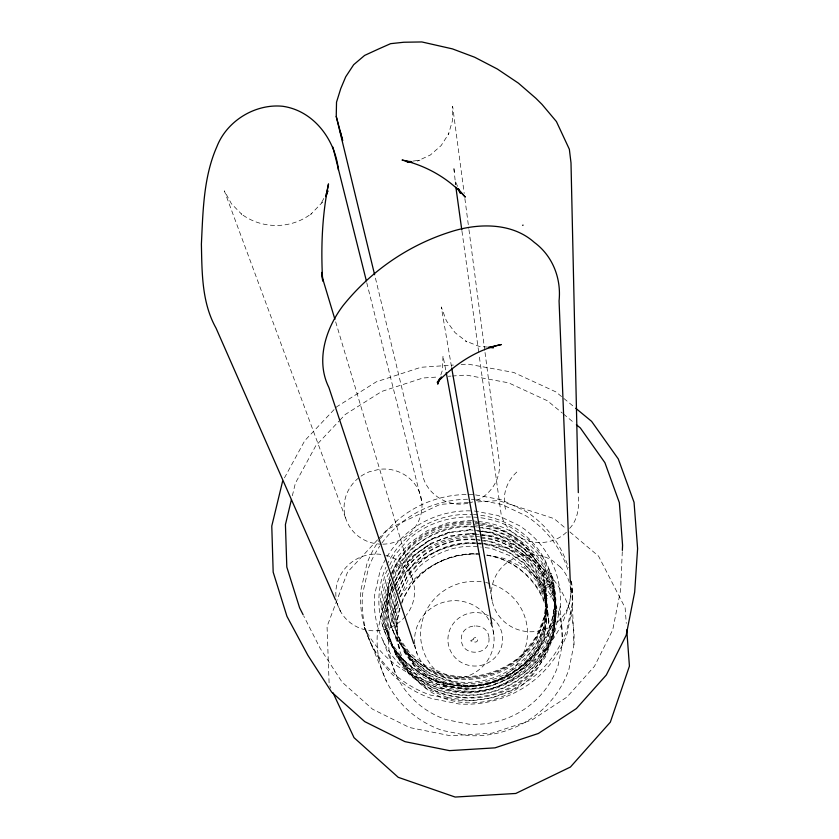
<?xml version="1.0" encoding="UTF-8"?>
<svg xmlns="http://www.w3.org/2000/svg" width="839" height="839" viewBox="0 0 839 839"><rect width="100%" height="100%" fill="white"/><g stroke="black" fill="none" stroke-linecap="round" stroke-linejoin="round"><path stroke-width="0.63" stroke-dasharray="4.2 3.15" d="M394.194 609.345L396.312 598.448M622.286 551.705L620.608 590.205L612.743 629.806L594.452 666.323L566.902 697.136L531.989 719.977L492.178 733.171L450.344 735.74L409.495 727.528L372.537 709.186L342.071 682.107L320.141 648.306L303.697 615.889M556.026 607.363L553.488 630.037C539.792 684.729 473.385 712.395 425.027 683.261L407.303 668.977L394.246 650.456M556.11 610.551L553.614 633.099C537.621 696.695 453.972 719.914 408.509 671.945L395.452 653.612M395.337 612.627L397.413 601.783M398.473 604.426L396.375 615.459L397.78 633.885M385.279 608.831L389.265 588.087L392.033 582.245M386.475 611.988L390.429 591.369L392.673 586.692M392.327 583.871L389.642 597.861L391.058 617.252L400.224 642.664L412.882 660.482L428.593 673.035L447.302 681.1C474.612 688.137 504.344 680.062 524.553 660.45L537.023 644.027L544.679 624.94L546.934 604.678L543.546 584.426C544.91 581.867 550.321 580.934 552.377 583L555.974 604.678L553.415 627.499C539.624 682.537 472.797 710.381 424.115 681.079L406.275 666.701L392.128 646.743L383.371 622.307L381.745 600.493L385.814 579.35L388.635 573.404M393.239 588.653L390.827 601.018L392.233 620.294M394.382 592.124L391.981 604.688L393.418 623.566M395.442 593.823L393.051 606.303L394.456 625.338L403.297 649.921L414.854 666.176L430.323 678.667C473.123 704.76 533.184 679.737 545.077 631.117L547.185 610.677L543.966 591.233L536.09 574.233C523.557 556.068 503.704 542.078 481.376 540.064M396.522 596.55L394.162 608.957L395.578 628.254M397.392 601.133L395.274 611.967L396.721 631.421M474.297 511.003L497.842 515.461L519.383 525.675A93.181 90.497 -12.2 0 1 560.263 606.345L562.466 643.933L557.987 665.872A87.183 85.085 -12.2 0 1 468.655 724.151L446.212 719.652A87.183 85.085 -12.2 0 1 388.793 632.648L393.669 610.981A87.183 85.085 -12.2 0 1 397.308 602.559M370.377 642.108L364.294 627.257C385.699 670.77 435.735 694.084 483.002 685.369C530.175 675.825 567.972 635.532 571.758 587.132L572.366 603.052L566.933 629.669A106.144 103.019 -12.2 0 1 457.989 700.565L430.617 695.111A106.144 103.019 -12.2 0 1 361.011 589.628L367.021 563.42A106.144 103.019 -12.2 0 1 379.7 539.582M570.688 580.399A105.399 102.368 -12.2 0 1 572.513 607.132L567.122 633.571A105.399 102.368 -12.2 0 1 458.943 703.984L431.77 698.572A105.399 102.368 -12.2 0 1 362.616 593.76L368.583 567.72A105.399 102.368 -12.2 0 1 379.721 546.126M572.513 607.132L573.928 644.677L568.894 669.522A98.624 96.254 -12.2 0 1 467.763 735.551L442.342 730.444A98.624 96.254 -12.2 0 1 377.477 631.914L383.024 607.426A98.624 96.254 -12.2 0 1 477.737 543.074M560.263 606.345L555.47 629.701A93.181 90.497 -12.2 0 1 459.908 691.839L435.913 687.078A93.181 90.497 -12.2 0 1 374.708 594.536L379.952 571.485A93.181 90.497 -12.2 0 1 386.339 557.893M292.35 495.765L295.359 483.243L315.789 445.75L338.998 421.126M440.821 374.939L442.384 370.335L443.002 355.904L446.023 371.446M399.616 608.223L396.564 623.723L396.784 637.158L399.448 650.288L404.482 662.726L411.771 674.136C450.165 726.354 540.641 703.061 548.643 638.605L549.419 625.128L547.72 611.83L543.599 599.036C533.594 576.215 511.832 558.795 487.092 555.093M401.703 602.486L403.36 597.903L410.166 586.241C425.845 564.406 452.997 551.758 479.793 553.981M400.077 608.086C395.798 621.573 396.239 636.203 399.899 649.785L390.009 622.37M401.724 603.535C412.631 571.936 446.684 551.328 479.698 554.243M544.805 627.488L537.191 646.46L524.732 662.873L508.34 675.468L489.106 683.439M544.962 630.676L537.495 649.355C516.897 685.998 466.348 699.862 430.229 678.048L414.781 665.537L403.339 649.501M399.878 597.064L407.995 580.158L420.087 565.926C436.804 551.821 459.342 543.431 481.261 547.122M390.303 580.001L388.132 584.51L384.084 605.643L385.615 626.901L394.351 651.253L407.492 669.7C453.259 717.974 537.442 694.598 553.541 630.592L556.058 607.908L552.387 585.79L543.242 566.22L529.556 549.786L511.968 537.138L491.916 529.252L481.827 527.951M393.03 574.358L397.382 565.339L411.362 548.968C429.369 533.887 453.154 524.522 476.793 527.301M391.97 581.689L389.265 587.29L385.248 608.296L386.884 630.236M392.505 580.567C403.391 547.322 437.423 523.693 472.409 526.368M394.194 577.767L398.515 568.8L412.285 552.649L429.757 540.379L449.83 532.734L471.119 530.238M392.6 586.136L390.387 590.824L386.433 611.453L388.038 633.256M395.284 580.567L399.574 571.663L413.26 555.607L430.69 543.368L450.564 535.775L471.707 533.331L479.174 534.296M394.445 582.339L402.73 565.087L415.368 550.269L431.393 539.016L449.788 532.02M395.347 581.123C409.39 549.933 445.551 530.709 479.247 534.894M394.456 587.971L391.53 594.075L387.608 614.567L389.17 635.71M395.022 586.797C407.334 556.184 439.982 537.285 472.357 536.981M395.578 585.842L403.926 568.517L416.343 553.929L432.274 542.739M396.522 587.803L404.818 570.572C420.129 548.15 447.197 534.076 474.413 536.163M397.707 590.341L405.835 573.436C421.052 551.16 447.942 537.17 474.989 539.236M397.738 591.002L405.845 574.075C421.965 550.426 451.581 535.901 480.149 540.515M398.798 593.729L406.852 576.896C421.965 554.736 448.708 540.819 475.598 542.875M398.819 594.379L406.999 577.379L419.164 563.053C434.759 549.902 455.126 541.837 475.65 543.483M387.408 569.901L384.629 575.638L380.487 597.179L382.049 618.857L389.81 640.681L403.108 659.412L421.293 674.074C470.962 703.921 539.152 675.542 553.237 619.402L555.848 596.13L552.177 574.044C550.101 571.894 544.532 572.859 543.169 575.502L546.619 596.13L544.322 616.78L536.624 636.088L523.777 652.994C503.159 672.993 472.829 681.237 444.953 674.074L425.866 665.862L409.852 653.078L397.927 636.298M389.632 565.308L394.068 556.121L408.341 539.435C436.06 514.737 478.251 509.934 510.961 527.374L528.895 540.253L542.864 557.002L552.188 576.949L555.932 599.486L553.373 622.611L544.731 644.174L530.573 662.831L511.842 677.251M390.838 568.832L395.253 559.707L409.306 543.253L427.208 530.699L447.596 522.959L469.316 520.411L471.864 520.736M390.397 575.722L387.02 582.759L382.983 603.765L384.566 625.443M390.953 574.589C403.737 543.557 437.077 524.595 469.987 524.239L472.535 524.564M323.802 198.444L320.907 203.846L322.323 202.356L310.692 214.438L311.647 213.431C291.364 229.477 261.254 229.425 240.866 213.599L241.747 214.302L231.428 203.751L224.349 190.852L346.465 520.432M284.463 477.863L304.798 440.622L336.754 406.768L376.312 381.818L420.916 367.283L453.406 365.059M569.639 528.402C578.323 519.299 579.33 505.886 578.344 493.961M398.452 568.244L412.348 551.978L429.778 539.739L449.777 532.136L471.088 529.629L473.595 529.954M377.55 539.813L347.556 572.093L327.053 626.471L329.161 684.593L330.818 688.137M378.431 538.869L387.261 529.367L440.171 504.354L470.029 502.425M339.889 420.182L345.249 414.497L381.745 391.435L422.919 378.011L438.157 376.973M566.409 532.262C546.084 551.947 507.511 541.984 501.093 513.877L479.027 354.415M476.332 500.663C491.392 494.328 501.271 477.999 499.31 461.681L484.9 351.531M511.895 677.23L490.07 686.271L466.715 689.301L443.537 686.103M467.795 503.222C447.26 508.14 424.492 493.101 422.017 471.833L374.939 276.01M469.032 502.897L472.745 501.932M412.893 161.109L420.035 160.123L417.423 161.004L430.417 154.963L441.136 145.577L448.875 133.495L448.446 134.209L452.525 120.554L452.641 106.312L464.208 193.421M469.871 700.701L492.503 697.796L513.552 689.071L531.664 675.091L545.371 657.01L553.73 636.119L556.163 613.959L552.555 591.852L543.504 572.534L529.996 556.299L512.765 543.903L492.85 536.058L480.411 534.453M461.198 364.525L467.701 364.074L513.688 372.443L555.911 391.907L562.854 397.634M448.32 376.281L450.858 376.113M452.127 376.019L466.106 375.064L508.539 382.815L547.489 400.811L562.434 413.166M477.821 501.911L498.597 500.568L554.107 518.628L565.958 528.622M487.553 347.105L479.111 346.35L465.729 341.053L466.862 341.851L455.084 332.684L446.369 320.781L441.283 306.959L451.476 366.674M473.144 520.904L476.972 521.397M478.24 521.564C504.533 523.295 528.287 539.162 543.001 560.588L552.293 580.389L555.995 603.063C557.474 660.366 499.32 704.267 444.502 688.913L423.192 679.779L405.258 665.243M473.804 524.732L477.611 525.224M478.88 525.392C504.973 527.091 528.539 542.875 543.137 564.133L552.135 583.262C551.087 586 546.923 588.055 544.112 587.258L535.733 569.314L523.368 554.453L507.595 543.085L489.515 536.006L480.432 534.831M473.647 526.525L477.339 527.007M478.566 527.165L488.413 528.434L506.84 535.681L522.844 547.196L535.387 562.266L543.462 579.686L546.797 599.885L544.49 620.126L536.813 639.287C515.639 676.884 463.768 691.126 426.673 668.767L410.806 655.941L399.081 639.507M474.843 530.112L492.378 532.377L512.293 540.222L529.776 552.786L543.378 569.115L552.366 588.317L556.131 611.096L553.667 633.655L545.256 654.672L531.37 672.962C498.806 706.176 440.559 706.732 408.499 672.511L395.463 654.158L386.769 629.428M479.163 530.982L488.969 532.251L507.291 539.456L523.043 550.762L535.481 565.717L543.599 582.969L546.913 603.042L544.731 623.199C532.576 672.773 471.329 698.279 427.67 671.703L411.897 658.982M477.381 531.045L492.388 532.985L512.44 540.872L529.776 553.341L543.378 569.681L552.481 589.114M470.05 533.489L479.132 534.663M480.495 535.051C506.095 536.729 529.199 552.23 543.504 573.1L552.335 591.873C551.286 594.547 547.227 596.529 544.459 595.784L536.247 578.165L524.123 563.577L508.654 552.419L490.92 545.465L482.016 544.301M475.703 536.331L479.562 536.824M480.852 536.991C503.316 539.016 523.295 553.09 535.911 571.369L543.84 588.475L547.07 608.034M481.02 538.093C506.462 539.771 529.419 555.177 543.63 575.911L552.408 594.578C551.359 597.221 547.332 599.193 544.584 598.459L536.425 580.955L524.375 566.451L509.011 555.355L491.381 548.433L482.53 547.29M476.269 539.404L480.097 539.896M481.429 540.673L490.396 541.837L508.361 548.916L523.956 560.158L536.006 574.694L543.966 591.631L547.217 611.337M476.867 543.043L480.684 543.536M481.953 543.703L490.857 544.857L508.707 551.894L524.207 563.074L536.184 577.526L544.091 594.358L547.322 613.938L545.193 633.602C537.977 660.199 516.593 681.404 490.154 688.966C459.258 696.737 426.852 683.837 404.367 662.527L390.974 643.733M476.919 543.651L480.737 544.144M469.389 529.713L473.049 530.196M387.954 632.459L396.543 656.486L409.495 674.724L426.81 688.704L447.586 697.618M468.508 686.113L448.068 683.292L429.474 675.28L413.868 662.8L402.248 646.45M447.439 697.597L469.955 700.712M486.945 555.355C520.579 560.148 547.846 590.845 548.8 624.803L546.472 596.099M475.608 494.905L501.177 499.719L525.696 511.308A106.144 103.019 -12.2 0 1 568.318 567.468M476.426 499.645L501.816 504.438L526.168 515.954A105.399 102.368 -12.2 0 1 568.506 571.768M484.04 543.494L507.71 548.014L530.521 558.879A98.624 96.254 -12.2 0 1 573.928 644.677M486.84 555.093L503.998 558.386L524.176 568.024A87.183 85.085 -12.2 0 1 562.466 643.933M431.183 680.849L415.808 668.431L404.429 652.511L395.547 627.866M563.839 398.452L574.746 407.439M563.43 413.994L574.39 423.055M569.901 531.957L598.543 556.121L625.128 607.814L626.272 623.356M402.301 647.11L413.805 663.25L429.358 675.835C465.718 697.786 516.583 683.827 537.317 646.953L544.836 628.159L547.038 607.625L543.682 587.237C545.046 584.699 550.405 583.776 552.45 585.821M336.051 601.123L340.791 611.893M457.559 186.415L455.158 180.71L455.556 184.59L453.794 167.171L454.287 171.964M371.939 645.904L386.286 680.943M383.004 640.618L396.648 675.982M505.707 509.273L505.256 508.119A39.569 37.954 -3.9 0 1 516.981 471.885M382.343 624.719L382.668 625.59C394.529 666.523 439.227 692.437 480.747 684.918C522.54 678.447 556.456 639.391 554.558 596.718L554.495 595.805M414.172 644.855L417.056 653.56M335.673 321.84L413.27 581.857M474.234 625.705L474.381 626.282M366.748 282.753L421.818 501.953M491.78 623.492L493.888 635.071M490.27 589.712L492.283 601.311M461.974 231.249L478.849 353.114M464.89 198.602L468.791 228.407M468.959 229.708L484.722 350.23M570.216 580.399L570.782 594.767M473.49 514.506A87.969 85.41 -12.2 0 1 553.037 614.651A87.969 85.41 -12.2 0 1 441.178 681.992A87.969 85.41 -12.2 0 1 385.909 567.237M386.968 564.909A87.969 85.41 -12.2 0 1 472.2 514.433M475.21 522.309A79.957 77.639 -12.2 0 1 545.413 611.673A79.957 77.639 -12.2 0 1 448.729 675.657A79.957 77.639 -12.2 0 1 390.062 578.658M392.149 572.649A79.957 77.639 -12.2 0 1 473.93 522.194M480.495 523.956A79.831 77.524 -12.2 0 1 544.847 615.847A79.831 77.524 -12.2 0 1 447.292 676.077A79.831 77.524 -12.2 0 1 390.376 579.592M392.453 573.593A79.831 77.524 -12.2 0 1 471.549 523.054M475.388 523.316A79.831 77.524 -12.2 0 1 479.216 523.767M485.624 582.476A53.518 52.196 -12.2 0 1 513.678 668.232A53.518 52.196 -12.2 0 1 423.265 650.529A53.518 52.196 -12.2 0 1 484.46 582.245M491.706 617.777A27.372 26.712 -12.3 0 1 486.326 663.649A27.372 26.712 -12.3 0 1 448.026 637.126A27.372 26.712 -12.3 0 1 490.71 617.085M381.923 543.001A105.399 102.368 -12.2 0 1 470.071 499.236M471.361 499.257A105.399 102.368 -12.2 0 1 475.22 499.415M400.476 596.76A87.183 85.085 -12.2 0 1 476.961 553.992M386.978 556.813A93.181 90.497 -12.2 0 1 471.78 510.888M479.006 543.095A98.624 96.254 -12.2 0 1 482.803 543.253M414.749 643.681A39.832 38.846 -15.2 0 1 470.532 603.828A39.832 38.846 -15.2 0 1 478.031 670.518A39.832 38.846 -15.2 0 1 414.886 644.929M385.699 555.219A39.548 38.195 -21.4 0 1 406.233 615.312M405.415 616.319A39.548 38.195 -21.4 0 1 366.412 630.047A39.548 38.195 -21.4 0 1 337.005 602.654M335.946 596.487A39.548 38.195 -21.4 0 1 383.224 554.694M382.878 544.175A39.108 37.419 -17.2 0 0 421.975 503.966A39.108 37.419 -17.2 0 0 379.343 469.305L369.496 471.717A39.129 37.44 -17.2 0 0 360.518 476.5M381.588 544.175A39.108 37.419 -17.2 0 1 344.231 510.878A39.129 37.44 -17.2 0 1 359.512 477.244M571.422 581.186A106.144 103.019 -12.2 0 1 572.366 603.052M380.455 538.544A106.144 103.019 -12.2 0 1 474.392 494.674M488.969 638.049C490.773 655.542 462.058 657.493 461.387 640.115C459.646 622.664 488.267 620.703 488.969 638.049M473.091 639.727L470.815 640.398L470.983 641.185L473.332 640.891A2.297 2.244 -12.3 0 0 477.045 641.363A2.297 2.244 -12.3 0 0 476.29 637.776A2.297 2.244 -12.3 0 0 473.091 639.727M560.442 567.091L552.565 560.662A39.706 38.542 -4.4 0 0 491.79 588.265A39.706 38.542 -4.4 0 0 542.99 629.953A39.706 38.542 -4.4 0 0 560.452 567.08"/><path stroke-width="1.26" d="M339.931 130.412L342.669 140.522L336.24 116.453L336.523 102.18L340.76 88.577L345.72 76.8L353.68 64.697L364.619 55.416L378.274 49.134L390.596 43.67L403.842 42.244L421.86 41.95L452.462 48.893L474.675 57.241L497.349 69.018L518.387 83.134L535.89 98.299L541.994 104.382L556.435 121.571L569.356 149.279L571.002 162.881L578.312 492.65M622.349 550.415L622.569 545.287L619.36 502.666L604.909 462.688L580.368 427.995L576.383 424.702M291.448 499.53L285.428 524.585L286.812 567.049L299.586 607.782L303.11 614.725M282.607 481.24L271.773 526.063L273.178 572.156L286.969 616.403L307.861 655.301L331.657 692.123L364.776 721.645L404.975 741.655L449.463 750.632L495.02 747.853L538.376 733.475L576.383 708.567L606.335 674.986L626.198 635.207L634.672 592.114L637.609 548.559L634.043 502.288L618.28 458.933L591.589 421.346L575.732 408.257M439.646 378.389L437.696 384.147L439.374 379.648L441.387 376.91M326.109 194.113L327.881 190.799L325.91 196.693L328.521 183.888C321.998 215.759 320.792 248.617 322.679 281.034L321.757 272.486M438.797 380.298L437.213 382.395C454.644 364.535 476.604 349.632 501.323 344.546L488.697 347.44L493.573 347.65L488.749 347.22M522.55 225.292L523.137 225.146M410.512 161.434L406.936 161.927L411.708 162.158M411.75 161.99L402.038 160.071C426.149 165.535 448.938 178.508 465.299 197.123L457.601 188.397L460.422 193.264L458.514 188.702M338.421 169.981C335.254 139.956 313.933 110.706 282.67 106.27C255.234 103.533 226.939 120.847 216.944 146.531C203.426 176.956 202.996 211.418 201.391 244.149C202.021 272.602 201.706 302.627 216.063 328.164L335.527 599.916M333.031 692.857L354.027 737.67L398.242 777.323L455.158 797.05L515.786 793.463L570.405 767.056L610.331 722.18L629.428 666.124L626.754 629.837M413.753 643.607L328.878 387.45C315.422 360.434 325.868 328.269 343.099 305.564C370.492 271.385 408.027 245.418 449.767 232.109C477.139 223.048 511.58 222.041 534.296 242.377C552.691 255.905 561.406 278.443 559.068 300.886L570.216 580.399M334.918 319.334L322.616 278.443L321.819 272.444M336.24 116.453L374.624 274.741M366.328 280.761L332.884 147.077M446.254 372.736L491.78 623.492M451.707 367.964L490.039 588.422M455.871 187.181L461.796 229.959"/></g></svg>
